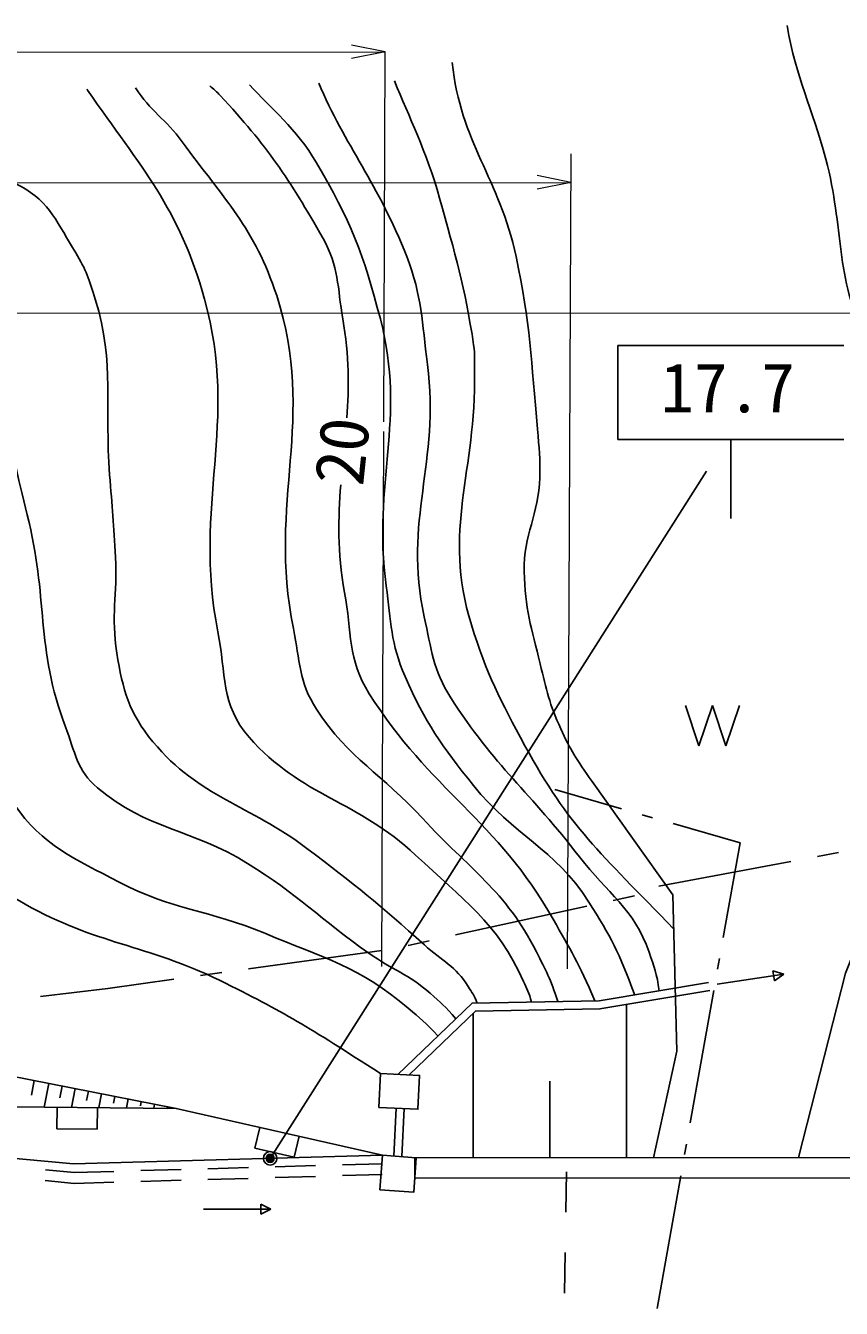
# Model space of a CAD drawing. Units: millimetres, scale not verified. Extents: x 40000 to 680000, y 20000 to 380000.
# Drawn here: x 428962 to 459268, y 293553 to 341216 of the extents above; entities that cross this region are included whole.
import ezdxf
from ezdxf.enums import TextEntityAlignment as Align

# ---------------------------------------------------------------- set-up
doc = ezdxf.new("R2010")
doc.units = ezdxf.units.MM
doc.header["$LTSCALE"] = 1000
doc.header["$PDMODE"] = 32
doc.header["$PDSIZE"] = 500
for name, color, linetype, lineweight in [('M-BGD', 7, 'Continuous', 25), ('M-BMK-ROW', 30, 'Continuous', 25), ('M-STR-HTXT', 7, 'Continuous', 13), ('M-STR-STR1', 1, 'Continuous', 25), ('M-STR-STRC', 7, 'Continuous', 25)]:
    doc.layers.add(name, color=color, linetype=linetype, lineweight=lineweight)
doc.styles.add('ＭＳ ゴシック', font='')
doc.styles.get('ＭＳ ゴシック').set_extended_font_data('MS Gothic')

msp = doc.modelspace()

# ---------------------------------------------------------------- linework, layer by layer
at = {"layer": 'M-BGD'}
for p, q in [((453478, 315960), (453978, 314460)), ((453978, 314460), (454478, 315960)), ((454478, 315960), (454978, 314460)), ((454978, 314460), (455478, 315960)), ((451100, 312117), (448619, 312832)), ((452253, 311784), (451869, 311895)), ((455503, 310848), (453022, 311563)), ((454879, 307337), (455503, 310848)), ((454669, 306156), (454739, 306549)), ((456728, 306097), (457126, 305965)), ((456782, 305725), (456728, 306097)), ((454652, 305605), (457126, 305965)), ((457126, 305965), (456782, 305725)), ((453654, 300445), (454529, 305368)), ((451286, 299151), (451284, 304847)), ((445590, 299150), (445588, 304517)), ((429284, 302015), (429179, 301476)), ((429823, 301909), (429652, 301031)), ((430314, 301813), (430228, 301374)), ((430805, 301717), (430669, 301021)), ((448438, 299150), (448437, 301999)), ((431295, 301621), (431227, 301273)), ((431786, 301526), (431686, 301011)), ((432277, 301430), (432227, 301172)), ((432768, 301334), (432703, 301001)), ((433258, 301238), (433226, 301072)), ((430131, 301026), (430123, 300226)), ((431623, 300212), (431631, 301012)), ((433749, 301142), (433720, 300991)), ((434240, 301046), (434225, 300971)), ((442642, 299211), (442731, 300989)), ((442941, 299196), (443031, 300975)), ((437657, 300279), (437480, 299499)), ((430123, 300226), (431623, 300212)), ((438942, 299167), (439120, 299947)), ((437480, 299499), (438942, 299167)), ((453444, 299264), (453514, 299657)), ((438235, 298813), (439735, 298856)), ((440734, 298885), (442193, 298927)), ((429697, 298705), (430779, 298599)), ((430779, 298599), (432238, 298641)), ((433237, 298669), (434737, 298712)), ((435735, 298341), (437235, 298384)), ((435736, 298741), (437236, 298784)), ((438234, 298413), (439733, 298456)), ((440733, 298485), (442204, 298527)), ((452429, 293553), (453304, 298476)), ((429684, 298304), (430765, 298198)), ((430765, 298198), (432237, 298240)), ((433236, 298269), (434736, 298312)), ((437700, 297425), (438075, 297238)), ((437700, 297050), (437700, 297425)), ((435575, 297236), (438075, 297238)), ((438075, 297238), (437700, 297050))]:
    msp.add_line(p, q, dxfattribs=at)
for points in [[(452286, 299151), (453152, 303114), (453013, 308920), (450008, 313126)], [(457678, 299153), (459426, 306002), (460476, 308632), (462107, 310126), (464401, 311424), (468264, 311910), (482634, 311570), (482428, 309252)], [(442795, 302247), (445548, 304895), (450270, 304981), (454332, 305664)], [(443208, 302228), (445671, 304597), (450298, 304681), (454382, 305369)], [(344801, 299872), (359113, 304020), (402842, 304358), (426743, 302511), (434560, 300983)], [(335867, 297695), (344801, 299872), (362604, 299891), (379000, 303186), (400980, 303620), (427202, 301055), (434560, 300983), (442216, 299243)], [(442216, 299243), (430736, 298921), (426961, 299265), (400612, 301824), (378900, 301156), (362401, 298186), (344571, 297768), (335867, 297695)]]:
    msp.add_lwpolyline(points, dxfattribs=at)
for points in [[(442086, 301018), (443538, 300952), (443595, 302211), (442143, 302276)], [(442121, 297962), (443381, 297868), (443476, 299149), (442216, 299243)]]:
    msp.add_lwpolyline(points, close=True, dxfattribs=at)
for points, knots in [([(457252, 341216), (457594, 339228), (458176, 338207), (458692, 336257), (459383, 333647), (459002, 331925), (460219, 329514), (461196, 327578), (462123, 326509), (464030, 325476), (465001, 324951), (465654, 324831), (466751, 324714), (470396, 324325), (472506, 325119), (476134, 324598), (478658, 324236), (479849, 323169), (482272, 322374), (484549, 321626), (485823, 321162), (488173, 320692), (490365, 320253), (491665, 320460), (493857, 320021), (496194, 319552), (497922, 319733), (499642, 318083), (500403, 317353), (500780, 316941), (501297, 315950)], [0, 0, 0, 0, 1, 1, 1, 2, 2, 2, 3, 3, 3, 4, 4, 4, 5, 5, 5, 6, 6, 6, 7, 7, 7, 8, 8, 8, 9, 9, 9, 10, 10, 10, 10]), ([(450008, 313126), (449414, 313980), (449215, 314281), (448842, 315092), (448430, 315989), (448310, 316543), (448078, 317503), (447760, 318824), (447507, 319572), (447484, 320931), (447461, 322317), (448024, 323046), (448066, 324431), (448087, 325129), (448042, 325521), (447979, 326216), (447750, 328733), (447709, 330165), (447183, 332637), (446566, 335535), (445112, 336894), (444810, 339841)], [0, 0, 0, 0, 1, 1, 1, 2, 2, 2, 3, 3, 3, 4, 4, 4, 5, 5, 5, 6, 6, 6, 7, 7, 7, 7]), ([(433045, 338910), (433593, 338030), (434170, 337740), (434780, 336902), (436322, 334784), (437482, 333678), (438289, 331184), (439777, 326581), (437941, 323554), (438909, 318814), (439152, 317619), (439104, 316835), (439770, 315814), (440976, 313966), (442218, 313391), (443707, 311764), (445428, 309885), (446798, 309077), (447940, 306799), (448292, 306096), (448461, 305807), (448738, 304953)], [0, 0, 0, 0, 1, 1, 1, 2, 2, 2, 3, 3, 3, 4, 4, 4, 5, 5, 5, 6, 6, 6, 7, 7, 7, 7]), ([(435811, 338975), (435938, 338869), (436065, 338751), (436191, 338616), (437934, 336749), (438753, 335532), (440011, 333308), (440602, 332262), (440542, 331504), (440746, 330320), (440984, 328947), (440976, 327767), (440897, 326645)], [0, 0, 0, 0, 1, 1, 1, 2, 2, 2, 3, 3, 3, 4, 4, 4, 4]), ([(437280, 339015), (438080, 338155), (439022, 337375), (439766, 336124), (441018, 334017), (441528, 332689), (442142, 330316), (443115, 326564), (441838, 324236), (442357, 320395), (442537, 319064), (442522, 318261), (443058, 317029), (443802, 315318), (444434, 314442), (445599, 312984), (447085, 311122), (448612, 310659), (449890, 308647), (450698, 307375), (450999, 306791), (451597, 305187)], [0, 0, 0, 0, 1, 1, 1, 2, 2, 2, 3, 3, 3, 4, 4, 4, 5, 5, 5, 6, 6, 6, 7, 7, 7, 7]), ([(439851, 339085), (440827, 336770), (442077, 335313), (443121, 332636), (443700, 331152), (443681, 330209), (443889, 328630), (444367, 324996), (442979, 322825), (443773, 319247), (444041, 318039), (444095, 317279), (444760, 316235), (446356, 313733), (447732, 312683), (449539, 310330), (450583, 308971), (451570, 308408), (452127, 306788), (452315, 306241), (452412, 305997), (452501, 305357)], [0, 0, 0, 0, 1, 1, 1, 2, 2, 2, 3, 3, 3, 4, 4, 4, 5, 5, 5, 6, 6, 6, 7, 7, 7, 7]), ([(442669, 339161), (443201, 337821), (443850, 336566), (444340, 334807), (444926, 332702), (445282, 331519), (445607, 329357), (445666, 328964), (445631, 328737), (445639, 328339), (445709, 324675), (444433, 322456), (445523, 318957), (446094, 317121), (446597, 316145), (447513, 314455), (449146, 311442), (450304, 310492), (453044, 307646)], [0, 0, 0, 0, 1, 1, 1, 2, 2, 2, 3, 3, 3, 4, 4, 4, 5, 5, 5, 6, 6, 6, 6]), ([(431240, 338852), (431247, 338842), (431253, 338833), (431260, 338823), (433239, 335963), (434688, 334407), (435611, 331054), (436893, 326396), (435166, 323434), (436105, 318695), (436415, 317131), (436209, 315977), (437262, 314779), (439218, 312552), (441300, 312429), (443452, 310392), (445202, 308736), (446486, 307906), (447456, 305702), (447586, 305407), (447662, 305287), (447761, 304935)], [0, 0, 0, 0, 1, 1, 1, 2, 2, 2, 3, 3, 3, 4, 4, 4, 5, 5, 5, 6, 6, 6, 7, 7, 7, 7]), ([(380754, 337488), (380943, 336952), (381131, 336380), (381341, 335749), (382136, 333371), (381926, 331859), (381885, 329352), (381820, 325285), (380624, 323132), (379913, 319128), (379663, 317715), (379290, 316937), (379320, 315502), (379343, 314420), (379500, 313690), (380218, 312879), (380876, 312136), (381417, 311793), (382377, 311535), (385472, 310703), (387354, 312189), (390559, 312166), (395052, 312133), (397539, 311513), (402022, 311221), (404143, 311082), (405369, 310570), (407456, 310966), (408748, 311211), (409572, 311575), (410401, 312595), (411318, 313722), (410995, 314782), (411372, 316185), (412138, 319038), (412315, 320715), (413325, 323492), (414002, 325355), (414356, 326439), (415408, 328120), (415669, 328539), (415864, 328758), (416257, 329056), (417609, 330083), (418676, 330935), (420333, 330567), (422163, 330160), (423200, 329469), (424413, 328040), (425672, 326555), (426008, 325402), (426529, 323526), (427135, 321343), (426733, 319987), (427132, 317757), (427520, 315590), (427272, 314106), (428525, 312296), (429610, 310730), (430756, 310276), (432442, 309391), (434424, 308350), (435783, 308350), (437849, 307489), (440016, 306586), (441390, 306230), (443174, 304706), (443623, 304322), (443823, 304179), (444279, 303675)], [0, 0, 0, 0, 1, 1, 1, 2, 2, 2, 3, 3, 3, 4, 4, 4, 5, 5, 5, 6, 6, 6, 7, 7, 7, 8, 8, 8, 9, 9, 9, 10, 10, 10, 11, 11, 11, 12, 12, 12, 13, 13, 13, 14, 14, 14, 15, 15, 15, 16, 16, 16, 17, 17, 17, 18, 18, 18, 19, 19, 19, 20, 20, 20, 21, 21, 21, 22, 22, 22, 23, 23, 23, 23]), ([(444948, 304317), (444536, 304779), (444383, 304916), (443988, 305264), (443194, 305966), (442581, 306136), (441715, 306746), (439923, 308010), (439074, 308942), (437204, 310088), (435125, 311362), (433504, 311337), (431627, 312894), (430858, 313533), (430799, 314229), (430443, 315163), (429331, 318084), (429795, 320010), (429022, 323039), (428290, 325909), (428127, 327675), (426649, 330242), (426091, 331212), (425606, 331692), (424687, 332330), (423890, 332883), (423321, 333101), (422355, 333182), (420898, 333305), (420048, 333145), (418635, 332769), (417669, 332512), (417063, 332302), (416366, 331585), (416290, 331506), (416288, 331430), (416217, 331345), (415636, 330648), (415044, 330529), (414428, 329862), (413245, 328580), (412852, 327615), (412164, 326012), (411621, 324746), (411260, 324042), (410965, 322697), (410277, 319556), (410490, 317680), (409697, 314565), (409566, 314049), (409486, 313692), (409076, 313353), (408064, 312519), (407135, 312567), (405824, 312515), (400939, 312323), (398289, 313898), (393402, 314058), (389557, 314183), (387232, 312271), (383572, 313454), (382763, 313715), (382361, 314147), (381928, 314877), (381298, 315938), (381320, 316746), (381329, 317980), (381358, 321807), (382807, 323777), (383368, 327563), (383737, 330054), (384130, 331491), (383843, 333992), (383816, 334220), (383750, 334338), (383697, 334562), (383422, 335721), (383419, 336407), (383084, 337551)], [0, 0, 0, 0, 1, 1, 1, 2, 2, 2, 3, 3, 3, 4, 4, 4, 5, 5, 5, 6, 6, 6, 7, 7, 7, 8, 8, 8, 9, 9, 9, 10, 10, 10, 11, 11, 11, 12, 12, 12, 13, 13, 13, 14, 14, 14, 15, 15, 15, 16, 16, 16, 17, 17, 17, 18, 18, 18, 19, 19, 19, 20, 20, 20, 21, 21, 21, 22, 22, 22, 23, 23, 23, 24, 24, 24, 25, 25, 25, 26, 26, 26, 26]), ([(386541, 337644), (386714, 336838), (386653, 336202), (386626, 335255), (386575, 333479), (386501, 332477), (386203, 330725), (385487, 326525), (383383, 324466), (383315, 320206), (383297, 319092), (383042, 318288), (383685, 317379), (384462, 316278), (385282, 315911), (386552, 315460), (388473, 314778), (389731, 315656), (391770, 315607), (395077, 315527), (396930, 315353), (400212, 314944), (402226, 314693), (403320, 313852), (405336, 314084), (406367, 314202), (407168, 314196), (407833, 314993), (409690, 317217), (408796, 319416), (409648, 322185), (410804, 325939), (410912, 328359), (413071, 331639), (414012, 333068), (414893, 333666), (416385, 334502), (417833, 335314), (418657, 335787), (420235, 336300), (420620, 336426), (420851, 336458), (421255, 336492), (421704, 336530), (421960, 336518), (422409, 336478), (424929, 336252), (426532, 336431), (428768, 335248), (429879, 334661), (430157, 333838), (430821, 332771), (431206, 332153), (431338, 331751), (431549, 331053), (432290, 328606), (431882, 327078), (432081, 324530), (432175, 323332), (432244, 322662), (432302, 321463), (432369, 320074), (432130, 319277), (432350, 317904), (432570, 316531), (432801, 315674), (433691, 314605), (435432, 312517), (437246, 312284), (439414, 310643), (441171, 309312), (442139, 308539), (443775, 307061), (444428, 306472), (444944, 306259), (445408, 305512), (445551, 305281), (445620, 305185), (445740, 304899)], [0, 0, 0, 0, 1, 1, 1, 2, 2, 2, 3, 3, 3, 4, 4, 4, 5, 5, 5, 6, 6, 6, 7, 7, 7, 8, 8, 8, 9, 9, 9, 10, 10, 10, 11, 11, 11, 12, 12, 12, 13, 13, 13, 14, 14, 14, 15, 15, 15, 16, 16, 16, 17, 17, 17, 18, 18, 18, 19, 19, 19, 20, 20, 20, 21, 21, 21, 22, 22, 22, 23, 23, 23, 24, 24, 24, 25, 25, 25, 26, 26, 26, 26]), ([(376330, 337368), (376430, 337234), (376530, 337095), (376630, 336952), (377986, 335013), (378115, 333525), (378503, 331191), (379007, 328162), (378636, 326393), (378403, 323331), (378174, 320332), (377854, 318671), (377420, 315695), (377205, 314221), (376634, 313404), (376828, 311927), (376903, 311356), (377073, 311019), (377465, 310598), (378083, 309935), (378566, 309690), (379373, 309277), (380300, 308803), (380951, 308757), (381992, 308778), (385178, 308843), (386860, 309799), (390005, 310314), (391802, 310608), (392809, 310876), (394630, 310897), (396012, 310912), (396782, 310744), (398153, 310567), (400117, 310313), (401187, 309971), (403151, 309719), (405305, 309442), (406563, 308748), (408688, 309201), (409706, 309418), (410297, 309689), (411082, 310373), (412081, 311243), (412418, 312008), (412875, 313252), (414416, 317454), (413986, 320174), (415318, 324448), (415602, 325358), (415837, 325868), (416411, 326630), (417088, 327529), (417726, 328023), (418841, 328180), (419790, 328313), (420334, 327896), (421184, 327453), (421938, 327061), (422369, 326744), (422828, 326030), (423795, 324524), (424014, 323463), (424327, 321701), (424833, 318862), (423772, 317104), (424526, 314320), (424937, 312800), (425354, 311945), (426347, 310722), (427175, 309702), (427796, 309226), (428939, 308576), (431573, 307077), (433443, 307080), (436163, 305742), (438586, 304551), (439441, 304022), (442143, 302276)], [0, 0, 0, 0, 1, 1, 1, 2, 2, 2, 3, 3, 3, 4, 4, 4, 5, 5, 5, 6, 6, 6, 7, 7, 7, 8, 8, 8, 9, 9, 9, 10, 10, 10, 11, 11, 11, 12, 12, 12, 13, 13, 13, 14, 14, 14, 15, 15, 15, 16, 16, 16, 17, 17, 17, 18, 18, 18, 19, 19, 19, 20, 20, 20, 21, 21, 21, 22, 22, 22, 23, 23, 23, 24, 24, 24, 25, 25, 25, 26, 26, 26, 26]), ([(440670, 324155), (440571, 322936), (440542, 321663), (440812, 320159), (441078, 318668), (440921, 317673), (441729, 316392), (443982, 312820), (446488, 311690), (448561, 308010), (449213, 306851), (449496, 306409), (450109, 304978)], [0, 0, 0, 0, 1, 1, 1, 2, 2, 2, 3, 3, 3, 4, 4, 4, 4])]:
    msp.add_open_spline(points, degree=3, knots=knots, dxfattribs=at)
at = {"layer": 'M-BMK-ROW'}
for p, q in [((458380, 310339), (459166, 310487)), ((452482, 309236), (457397, 310156)), ((450795, 308713), (451577, 308884)), ((444934, 307428), (449818, 308499)), ((443176, 307042), (443958, 307214)), ((437243, 306163), (442196, 306846)), ((435460, 305917), (436252, 306027)), ((432015, 305442), (434469, 305781)), ((429510, 305146), (432015, 305442))]:
    msp.add_line(p, q, dxfattribs=at)
at = {"layer": 'M-STR-HTXT'}
for p, q in [((442319, 340241), (441069, 340490)), ((335999, 340176), (442319, 340241)), ((442319, 340241), (441069, 339990)), ((442268, 326499), (442319, 340241)), ((449092, 306171), (449227, 336457)), ((449215, 335394), (447965, 335643)), ((378937, 335351), (449215, 335394)), ((449215, 335394), (447965, 335143)), ((68677, 330310), (568662, 330615)), ((442192, 306256), (442266, 326133))]:
    msp.add_line(p, q, dxfattribs=at)
at = {"layer": 'M-STR-STR1'}
for p, q in [((449028, 297122), (449053, 298622)), ((448977, 294123), (449002, 295623))]:
    msp.add_line(p, q, dxfattribs=at)
msp.add_lwpolyline([(443420, 298396), (466721, 298402), (466720, 299155), (443420, 299149)], close=True, dxfattribs=at)
at = {"layer": 'M-STR-STRC'}
for p, q in [((450962, 329333), (459362, 329333)), ((450962, 325833), (450962, 329333)), ((459362, 325833), (450962, 325833)), ((455162, 325833), (455162, 322902)), ((454257, 324657), (438047, 299126))]:
    msp.add_line(p, q, dxfattribs=at)
for radius in [150, 120, 90, 60, 30]:
    msp.add_circle((438047, 299126), radius, dxfattribs=at)
msp.add_point((438047, 299126), dxfattribs=at)

# ---------------------------------------------------------------- texts
at = {"layer": 'M-BGD', "style": 'ＭＳ ゴシック'}
msp.add_text('20', height=1833, rotation=83.919, dxfattribs=at).set_placement((442040, 324009), align=Align.BOTTOM_LEFT)
at = {"layer": 'M-STR-STRC', "style": 'ＭＳ ゴシック'}
msp.add_text('17.7', height=1833, dxfattribs=at).set_placement((452548, 326297), align=Align.BOTTOM_LEFT)

doc.saveas('drawing.dxf')
